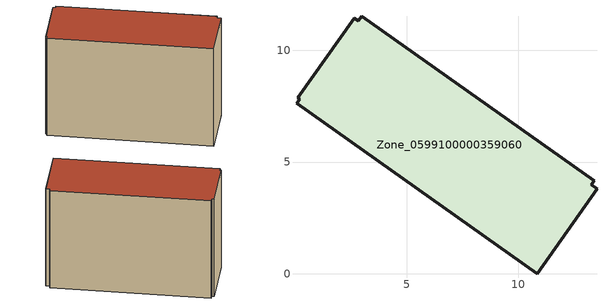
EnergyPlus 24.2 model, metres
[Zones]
Zone_0599100000359060
 floor ground (C_G): 0.07,7.63 0.21,7.82 0.13,7.87 2.66,11.45 2.83,11.32 2.99,11.53 13.4,4.15 13.28,3.97 13.53,3.79 10.85,0 z3.65
 wall outside (C_F): 2.83,11.32 2.66,11.45 0.13,7.87 0.21,7.82 0.07,7.63 10.85,0 13.53,3.79 13.28,3.97 13.4,4.15 2.99,11.53 2.83,11.32 z3.65:12.6
 roof outside (C_R): 0.21,7.82 0.07,7.63 10.85,0 13.53,3.79 13.28,3.97 13.4,4.15 2.99,11.53 2.83,11.32 2.66,11.45 0.13,7.87 z12.6
[BUILDING]
Pand.0599100000359060: North Axis=0; Terrain=City; Loads Convergence Tolerance Value=0.04; Temperature Convergence Tolerance Value=0.4; Solar Distribution=FullExterior; Maximum Number of Warmup Days=25; Minimum Number of Warmup Days=1
[Site:Location]
Rotterdam.The.Hague.AP_ZH_NLD Design_Conditions: Latitude=51.96; Longitude=4.45; Time Zone=1; Elevation=-4.5
[SITE:GROUNDTEMPERATURE:BUILDINGSURFACE]
18, 18, 18, 18, 18, 18, 18, 18, 18, 18, 18, 18
[MATERIAL] Thermal Absorptance=0.9; Solar Absorptance=0.7; Visible Absorptance=0.7
Name | Roughness | Thickness | Conductivity | Density | Specific Heat
G.TC.1992-2005 | MediumSmooth | 0.15 | 0.06 | 540 | 1210
F.TC.1992-2005 | Rough | 0.3 | 0.12 | 1920 | 840
R.TC.1992-2005 | MediumRough | 0.2 | 0.08 | 1500 | 1000
[CONSTRUCTION]
C_G: G.TC.1992-2005
C_F: F.TC.1992-2005
C_R: R.TC.1992-2005
[ZONE]
Zone_0599100000359060: Type=1; Multiplier=1; Ceiling Height=Autocalculate; Volume=Autocalculate; Floor Area=autocalculate; Part of Total Floor Area=Yes
[ZONEINFILTRATION:DESIGNFLOWRATE]
Infil_Zone_0599100000359060: Zone or ZoneList or Space or SpaceList=Zone_0599100000359060; Schedule=AlwaysOn; Design Flow Rate Calculation Method=Flow/Area; Flow Rate per Floor Area=0.0015; Constant Term Coefficient=1; Temperature Term Coefficient=0; Velocity Term Coefficient=0; Velocity Squared Term Coefficient=0
[HVACTEMPLATE:ZONE:IDEALLOADSAIRSYSTEM]
Zone_0599100000359060: Maximum Heating Supply Air Temperature=50; Minimum Cooling Supply Air Temperature=13; Maximum Heating Supply Air Humidity Ratio=0.0156; Minimum Cooling Supply Air Humidity Ratio=0.0077; Heating Limit=NoLimit; Cooling Limit=NoLimit; Dehumidification Control Type=ConstantSensibleHeatRatio; Cooling Sensible Heat Ratio=0.7; Dehumidification Setpoint=60; Humidification Control Type=None; Humidification Setpoint=30; Outdoor Air Method=None; Outdoor Air Flow Rate per Person=0.00944; Outdoor Air Flow Rate per Zone Floor Area=0; Outdoor Air Flow Rate per Zone=0; Demand Controlled Ventilation Type=None; Outdoor Air Economizer Type=NoEconomizer; Heat Recovery Type=None; Sensible Heat Recovery Effectiveness=0.7; Latent Heat Recovery Effectiveness=0.65
[ZONECONTROL:THERMOSTAT]
ThermostatControl_Zone_0599100000359060: Zone or ZoneList=Zone_0599100000359060; Control Type Schedule=DualSetpointControlType; Control 1=Thermostat_Zone_0599100000359060; Temperature Difference Between Cutout And Setpoint=0
[THERMOSTATSETPOINT:DUALSETPOINT]
Thermostat_Zone_0599100000359060: Heating Setpoint Temperature Schedule=HeatingSetpoint_Zone_0599100000359060; Cooling Setpoint Temperature Schedule=CoolingSetpoint_Zone_0599100000359060
[SCHEDULE:COMPACT]
HeatingSetpoint_Zone_0599100000359060: Through: 12/31, For: AllDays, Until: 24:00, 21
CoolingSetpoint_Zone_0599100000359060: Through: 12/31, For: AllDays, Until: 24:00, 24
DualSetpointControlType: Through: 12/31, For: AllDays, Until: 24:00, 4
AlwaysOn: Through: 12/31, For: AllDays, Until: 24:00, 1
